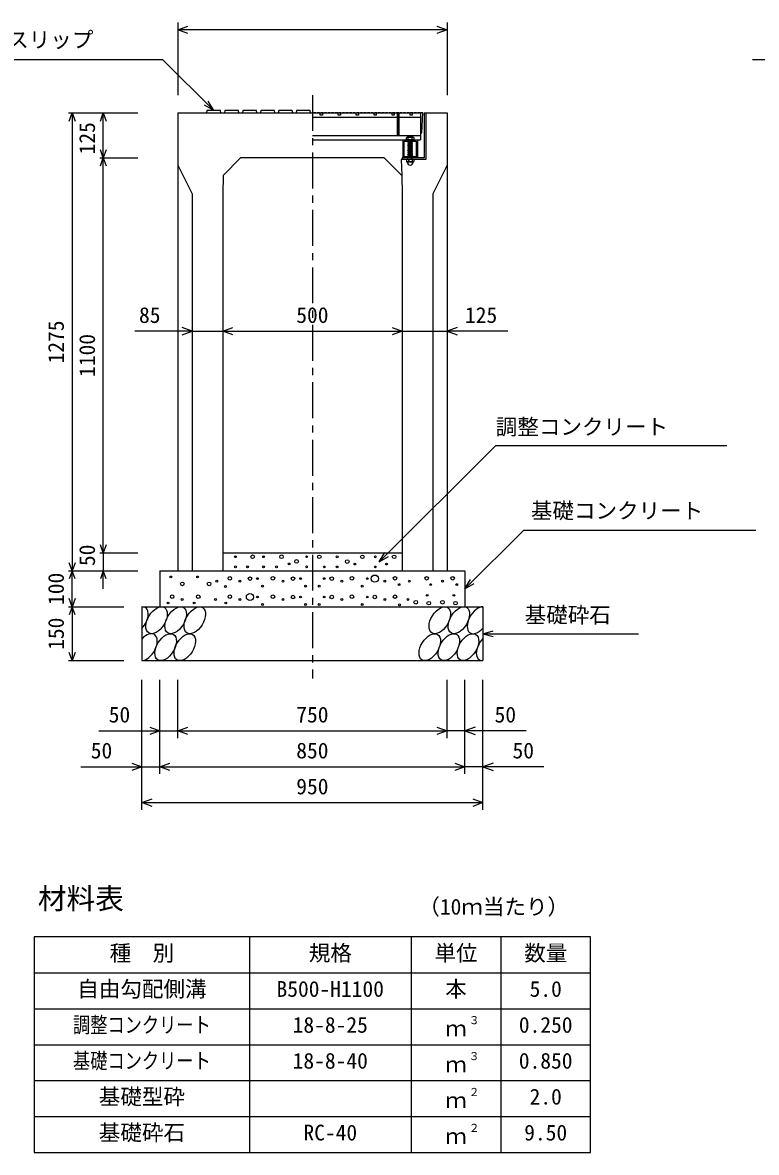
# Model space of a CAD drawing. Units: millimetres, scale not verified. Extents: x -16800 to 16800, y -5940 to 5940.
# Drawn here: x 993 to 3037, y -3121 to 25 of the extents above; entities that cross this region are included whole.
import ezdxf
from ezdxf.enums import TextEntityAlignment as Align

# ---------------------------------------------------------------- set-up
doc = ezdxf.new("R2010")
doc.units = ezdxf.units.MM
doc.header["$LTSCALE"] = 20
doc.linetypes.add('CHAIN1', pattern=[8, 5, -1, 1, -1])
doc.linetypes.add('DOTTED', pattern=[1.75, 0.25, -1.5])
for name, color, linetype, lineweight in [('0-0_DIM', 7, 'Continuous', 25), ('0-2_HATCH', 6, 'Continuous', 25), ('0-3_HYO', 3, 'Continuous', 25), ('0-4_HYO2', 4, 'Continuous', 25), ('0-5_OUTLINE', 3, 'Continuous', 25), ('0-6_TXT', 7, 'Continuous', 25)]:
    doc.layers.add(name, color=color, linetype=linetype, lineweight=lineweight)
doc.styles.add('ＭＳ ゴシック', font='')
doc.styles.get('ＭＳ ゴシック').set_extended_font_data('MS Gothic')

msp = doc.modelspace()

# ---------------------------------------------------------------- linework, layer by layer
at = {"layer": '0-0_DIM'}
for p, q in [((1425, 25.08), (1425, -176.66)), ((2175, 5.08), (1425, 5.08)), ((2175, 25.08), (2175, -176.66)), ((825.9, -77.95), (1382.79, -77.95)), ((1525, -220.16), (1382.79, -77.95)), ((3025.9, -77.95), (3582.79, -77.95)), ((1525, -220.16), (1499.02, -205.16)), ((1525, -220.16), (1510, -194.18)), ((1120.8, -226.66), (1314.13, -226.66)), ((1130.8, -226.66), (1130.8, -1501.66)), ((1217.46, -351.66), (1217.46, -226.66)), ((1207.46, -351.66), (1314.13, -351.66)), ((1217.46, -1451.66), (1217.46, -351.66)), ((1465, -834.49), (1304.99, -834.49)), ((1465, -834.49), (1550, -834.49)), ((1550, -834.49), (2050, -834.49)), ((2050, -834.49), (2175, -834.49)), ((2344.31, -834.49), (2175, -834.49)), ((2388.65, -1388.01), (2225, -1551.66)), ((2388.65, -1388.01), (3035.53, -1388.01)), ((1207.46, -1451.66), (1314.13, -1451.66)), ((1217.46, -1451.66), (1217.46, -1501.66)), ((1986.32, -1476.66), (2001.32, -1450.68)), ((1986.32, -1476.66), (2012.3, -1461.66)), ((1120.8, -1501.66), (1314.13, -1501.66)), ((1130.8, -1601.66), (1130.8, -1501.66)), ((1217.46, -1551.66), (1217.46, -1501.66)), ((2225, -1551.66), (2240, -1525.68)), ((2225, -1551.66), (2250.98, -1536.66)), ((1120.8, -1601.66), (1275, -1601.66)), ((1130.8, -1601.66), (1130.8, -1751.66)), ((2275, -1676.66), (2303.98, -1668.9)), ((2275, -1676.66), (2708.31, -1676.66)), ((2275, -1676.66), (2303.98, -1684.43)), ((1120.8, -1751.66), (1275, -1751.66)), ((1325, -2167.18), (1325, -1804.83)), ((1375, -2067.18), (1375, -1804.83)), ((1425, -1967.18), (1425, -1804.83)), ((2175, -1967.18), (2175, -1804.83)), ((2225, -2067.18), (2225, -1804.83)), ((2275, -2167.18), (2275, -1804.83)), ((1205, -1947.18), (1425, -1947.18)), ((1425, -1947.18), (2175, -1947.18)), ((2395, -1947.18), (2175, -1947.18)), ((1155, -2047.18), (1375, -2047.18)), ((1375, -2047.18), (2225, -2047.18)), ((2445, -2047.18), (2225, -2047.18)), ((1325, -2147.18), (2275, -2147.18))]:
    msp.add_line(p, q, dxfattribs=at)
at = {"layer": '0-0_DIM', "linetype": 'CHAIN1'}
msp.add_line((1800, -176.66), (1800, -1801.66), dxfattribs=at)
at = {"layer": '0-0_DIM'}
for points in [[(1453.23, -5.18), (1425.04, 5.08), (1453.23, 15.34)], [(2146.85, 15.34), (2175.04, 5.08), (2146.85, -5.18)], [(1122.59, -249.21), (1130.8, -226.66), (1139.01, -249.21)], [(1209.26, -249.21), (1217.46, -226.66), (1225.67, -249.21)], [(1225.67, -329.11), (1217.46, -351.66), (1209.26, -329.11)], [(1209.26, -374.21), (1217.46, -351.66), (1225.67, -374.21)], [(1436.81, -844.75), (1465, -834.49), (1436.81, -824.23)], [(1578.19, -844.75), (1550, -834.49), (1578.19, -824.23)], [(2021.81, -824.23), (2050, -834.49), (2021.81, -844.75)], [(2203.19, -824.23), (2175, -834.49), (2203.19, -844.75)], [(1986.32, -1476.66), (2310.78, -1152.2), (2954.34, -1152.2)], [(1225.67, -1429.11), (1217.46, -1451.66), (1209.26, -1429.11)], [(1139.01, -1479.11), (1130.8, -1501.66), (1122.59, -1479.11)], [(1139.01, -1524.21), (1130.8, -1501.66), (1122.59, -1524.21)], [(1225.67, -1524.21), (1217.46, -1501.66), (1209.26, -1524.21)], [(1139.01, -1579.11), (1130.8, -1601.66), (1122.59, -1579.11)], [(1139.01, -1624.21), (1130.8, -1601.66), (1122.59, -1624.21)], [(1139.01, -1729.11), (1130.8, -1751.66), (1122.59, -1729.11)], [(1346.81, -1936.91), (1375, -1947.18), (1346.81, -1957.44)], [(1453.19, -1957.44), (1425, -1947.18), (1453.19, -1936.91)], [(2146.81, -1936.91), (2175, -1947.18), (2146.81, -1957.44)], [(2253.19, -1936.91), (2225, -1947.18), (2253.19, -1957.44)], [(1296.81, -2036.91), (1325, -2047.18), (1296.81, -2057.44)], [(1403.19, -2057.44), (1375, -2047.18), (1403.19, -2036.91)], [(2196.81, -2036.91), (2225, -2047.18), (2196.81, -2057.44)], [(2303.19, -2036.91), (2275, -2047.18), (2303.19, -2057.44)], [(1353.19, -2157.44), (1325, -2147.18), (1353.19, -2136.91)], [(2246.81, -2136.91), (2275, -2147.18), (2246.81, -2157.44)]]:
    msp.add_lwpolyline(points, dxfattribs=at)
at = {"layer": '0-2_HATCH'}
for p, q in [((1545, -226.66), (1544, -220.16)), ((1595, -226.66), (1594, -220.16)), ((1645, -226.66), (1644, -220.16)), ((1695, -226.66), (1694, -220.16)), ((1745, -226.66), (1744, -220.16)), ((1795, -226.66), (1794, -220.16)), ((1800, -238.66), (2036, -238.66)), ((2036, -226.66), (2036, -289.66)), ((2040.5, -226.66), (2040.5, -289.66)), ((2040.5, -238.66), (2101.5, -238.66)), ((2101.5, -226.66), (2101.5, -301.66)), ((2111, -226.66), (2111, -351.66)), ((2115.5, -226.66), (2115.5, -356.16)), ((1800, -301.66), (2101.5, -301.66)), ((2052.5, -351.66), (2052.5, -301.66)), ((2052.5, -301.66), (2092.5, -301.66)), ((2055.7, -348.46), (2055.7, -304.86)), ((2055.7, -304.86), (2089.3, -304.86)), ((2064, -294.16), (2062, -295.66)), ((2062, -301.66), (2062, -295.66)), ((2083, -301.66), (2062, -301.66)), ((2062.33, -295.39), (2064, -294.16)), ((2081, -294.16), (2064, -294.16)), ((2066, -301.66), (2079, -301.66)), ((2066, -302.66), (2067, -301.66)), ((2067, -303.66), (2066, -302.66)), ((2066, -304.66), (2067, -303.66)), ((2067, -305.66), (2066, -304.66)), ((2066, -306.66), (2067, -305.66)), ((2079, -305.66), (2066, -306.66)), ((2067, -307.66), (2066, -306.66)), ((2066, -308.66), (2067, -307.66)), ((2079, -307.66), (2066, -308.66)), ((2067, -309.66), (2066, -308.66)), ((2066, -310.66), (2067, -309.66)), ((2079, -309.66), (2066, -310.66)), ((2067, -311.66), (2066, -310.66)), ((2066, -312.66), (2067, -311.66)), ((2079, -311.66), (2066, -312.66)), ((2067, -313.66), (2066, -312.66)), ((2079, -313.66), (2066, -314.66)), ((2066, -314.66), (2067, -313.66)), ((2067, -301.66), (2067, -295.66)), ((2078, -301.66), (2078, -295.66)), ((2078, -302.66), (2079, -301.66)), ((2079, -303.66), (2078, -302.66)), ((2078, -306.66), (2079, -305.66)), ((2079, -307.66), (2078, -306.66)), ((2078, -308.66), (2079, -307.66)), ((2079, -309.66), (2078, -308.66)), ((2078, -310.66), (2079, -309.66)), ((2079, -311.66), (2078, -310.66)), ((2078, -314.66), (2079, -313.66)), ((2082.67, -295.39), (2081, -294.16)), ((2083, -301.66), (2083, -295.66)), ((2089.3, -304.86), (2089.3, -348.46)), ((2092.5, -301.66), (2092.5, -351.66)), ((2079, -315.66), (2066, -316.66)), ((2067, -317.66), (2066, -316.66)), ((2079, -317.66), (2066, -318.66)), ((2066, -318.66), (2067, -317.66)), ((2067, -319.66), (2066, -318.66)), ((2079, -319.66), (2066, -320.66)), ((2066, -320.66), (2067, -319.66)), ((2067, -321.66), (2066, -320.66)), ((2079, -321.66), (2066, -322.66)), ((2066, -322.66), (2067, -321.66)), ((2067, -323.66), (2066, -322.66)), ((2079, -323.66), (2066, -324.66)), ((2066, -324.66), (2067, -323.66)), ((2067, -325.66), (2066, -324.66)), ((2079, -325.66), (2066, -326.66)), ((2066, -326.66), (2067, -325.66)), ((2067, -327.66), (2066, -326.66)), ((2079, -327.66), (2066, -328.66)), ((2066, -328.66), (2067, -327.66)), ((2067, -329.66), (2066, -328.66)), ((2079, -329.66), (2066, -330.66)), ((2066, -330.66), (2067, -329.66)), ((2067, -331.66), (2066, -330.66)), ((2079, -331.66), (2066, -332.66)), ((2066, -332.66), (2067, -331.66)), ((2067, -333.66), (2066, -332.66)), ((2079, -333.66), (2066, -334.66)), ((2066, -334.66), (2067, -333.66)), ((2067, -335.66), (2066, -334.66)), ((2079, -335.66), (2066, -336.66)), ((2066, -336.66), (2067, -335.66)), ((2067, -337.66), (2066, -336.66)), ((2079, -337.66), (2066, -338.66)), ((2066, -338.66), (2067, -337.66)), ((2067, -339.66), (2066, -338.66)), ((2079, -339.66), (2066, -340.66)), ((2066, -340.66), (2067, -339.66)), ((2067, -341.66), (2066, -340.66)), ((2079, -341.66), (2066, -342.66)), ((2066, -342.66), (2067, -341.66)), ((2067, -343.66), (2066, -342.66)), ((2079, -343.66), (2066, -344.66)), ((2066, -344.66), (2067, -343.66)), ((2067, -345.66), (2066, -344.66)), ((2079, -345.66), (2066, -346.66)), ((2066, -346.66), (2067, -345.66)), ((2079, -315.66), (2078, -314.66)), ((2078, -316.66), (2079, -315.66)), ((2079, -317.66), (2078, -316.66)), ((2078, -318.66), (2079, -317.66)), ((2078, -318.66), (2079, -319.66)), ((2078, -320.66), (2079, -319.66)), ((2078, -320.66), (2079, -321.66)), ((2078, -322.66), (2079, -321.66)), ((2078, -322.66), (2079, -323.66)), ((2078, -324.66), (2079, -323.66)), ((2078, -324.66), (2079, -325.66)), ((2078, -326.66), (2079, -325.66)), ((2078, -326.66), (2079, -327.66)), ((2078, -328.66), (2079, -327.66)), ((2078, -328.66), (2079, -329.66)), ((2078, -330.66), (2079, -329.66)), ((2078, -330.66), (2079, -331.66)), ((2078, -332.66), (2079, -331.66)), ((2078, -332.66), (2079, -333.66)), ((2078, -334.66), (2079, -333.66)), ((2078, -334.66), (2079, -335.66)), ((2078, -336.66), (2079, -335.66)), ((2078, -336.66), (2079, -337.66)), ((2078, -338.66), (2079, -337.66)), ((2078, -338.66), (2079, -339.66)), ((2078, -340.66), (2079, -339.66)), ((2078, -340.66), (2079, -341.66)), ((2078, -342.66), (2079, -341.66)), ((2078, -342.66), (2079, -343.66)), ((2078, -344.66), (2079, -343.66)), ((2078, -344.66), (2079, -345.66)), ((2078, -346.66), (2079, -345.66)), ((2049.87, -351.66), (2049.87, -356.16)), ((2111, -351.66), (2049.87, -351.66)), ((2092.5, -351.66), (2052.5, -351.66)), ((2089.3, -348.46), (2055.7, -348.46)), ((2063.16, -356.16), (2062.29, -356.81)), ((2062.29, -356.81), (2062.29, -361.99)), ((2063.99, -362.96), (2062.29, -361.99)), ((2081.84, -356.16), (2063.16, -356.16)), ((2063.99, -363.29), (2063.99, -362.96)), ((2081.01, -362.96), (2063.99, -362.96)), ((2081.01, -363.29), (2063.99, -363.29)), ((2067, -347.66), (2066, -346.66)), ((2079.01, -347.66), (2066.01, -348.66)), ((2066.01, -348.66), (2067.01, -347.66)), ((2067.01, -349.66), (2066.01, -348.66)), ((2066.01, -350.67), (2067.01, -349.67)), ((2067.01, -351.67), (2066.01, -350.67)), ((2066.01, -352.67), (2067.01, -351.67)), ((2067.01, -353.67), (2066.01, -352.67)), ((2066.01, -354.67), (2067.01, -353.67)), ((2067.01, -355.67), (2066.01, -354.67)), ((2066.53, -356.16), (2067.01, -355.67)), ((2067.4, -356.81), (2067.4, -361.99)), ((2077.6, -356.81), (2077.6, -361.99)), ((2078, -346.66), (2079.01, -347.66)), ((2078.01, -348.66), (2079.01, -347.66)), ((2078.01, -348.66), (2079.01, -349.67)), ((2078.01, -350.67), (2079.01, -349.67)), ((2078.01, -350.67), (2079.01, -351.67)), ((2078.01, -352.67), (2079.01, -351.67)), ((2078.01, -352.67), (2079.01, -353.67)), ((2078.01, -354.67), (2079.01, -353.67)), ((2078.01, -354.67), (2079.02, -355.67)), ((2078.53, -356.16), (2079.01, -355.67)), ((2081.01, -362.96), (2082.71, -361.99)), ((2081.01, -363.29), (2081.01, -362.96)), ((2081.84, -356.16), (2082.71, -356.81)), ((2082.71, -356.81), (2082.71, -361.99))]:
    msp.add_line(p, q, dxfattribs=at)
at = {"layer": '0-2_HATCH', "linetype": 'DOTTED'}
for p, q in [((2079, -301.66), (2066, -302.66)), ((2079, -303.66), (2066, -304.66)), ((2079.01, -349.67), (2066.01, -350.67)), ((2079.01, -351.67), (2066.01, -352.67)), ((2079.01, -353.67), (2066.01, -354.67)), ((2066.53, -356.16), (2078.53, -356.16)), ((2079.01, -355.67), (2072.67, -356.16))]:
    msp.add_line(p, q, dxfattribs=at)
at = {"layer": '0-2_HATCH'}
for points in [[(1544, -220.16), (1506, -220.16), (1505, -226.66)], [(1594, -220.16), (1556, -220.16), (1555, -226.66)], [(1644, -220.16), (1606, -220.16), (1605, -226.66)], [(1694, -220.16), (1656, -220.16), (1655, -226.66)], [(1744, -220.16), (1706, -220.16), (1705, -226.66)], [(1794, -220.16), (1756, -220.16), (1755, -226.66)], [(1800, -226.66), (2036, -226.66), (2040.5, -226.66), (2101.5, -226.66)], [(1809.5, -226.66), (1809.5, -225.96), (1803.5, -225.96), (1803.5, -226.66)], [(1819.5, -226.66), (1819.5, -225.96), (1813.5, -225.96), (1813.5, -226.66)], [(1829.5, -226.66), (1829.5, -225.96), (1823.5, -225.96), (1823.5, -226.66)], [(1839.5, -226.66), (1839.5, -225.96), (1833.5, -225.96), (1833.5, -226.66)], [(1849.5, -226.66), (1849.5, -225.96), (1843.5, -225.96), (1843.5, -226.66)], [(1859.5, -226.66), (1859.5, -225.96), (1853.5, -225.96), (1853.5, -226.66)], [(1869.5, -226.66), (1869.5, -225.96), (1863.5, -225.96), (1863.5, -226.66)], [(1879.5, -226.66), (1879.5, -225.96), (1873.5, -225.96), (1873.5, -226.66)], [(1889.5, -226.66), (1889.5, -225.96), (1883.5, -225.96), (1883.5, -226.66)], [(1899.5, -226.66), (1899.5, -225.96), (1893.5, -225.96), (1893.5, -226.66)], [(1909.5, -226.66), (1909.5, -225.96), (1903.5, -225.96), (1903.5, -226.66)], [(1919.5, -226.66), (1919.5, -225.96), (1913.5, -225.96), (1913.5, -226.66)], [(1929.5, -226.66), (1929.5, -225.96), (1923.5, -225.96), (1923.5, -226.66)], [(1939.5, -226.66), (1939.5, -225.96), (1933.5, -225.96), (1933.5, -226.66)], [(1949.5, -226.66), (1949.5, -225.96), (1943.5, -225.96), (1943.5, -226.66)], [(1959.5, -226.66), (1959.5, -225.96), (1953.5, -225.96), (1953.5, -226.66)], [(1969.5, -226.66), (1969.5, -225.96), (1963.5, -225.96), (1963.5, -226.66)], [(1979.5, -226.66), (1979.5, -225.96), (1973.5, -225.96), (1973.5, -226.66)], [(1989.5, -226.66), (1989.5, -225.96), (1983.5, -225.96), (1983.5, -226.66)], [(1999.5, -226.66), (1999.5, -225.96), (1993.5, -225.96), (1993.5, -226.66)], [(2009.5, -226.66), (2009.5, -225.96), (2003.5, -225.96), (2003.5, -226.66)], [(2019.5, -226.66), (2019.5, -225.96), (2013.5, -225.96), (2013.5, -226.66)], [(2029.5, -226.66), (2029.5, -225.96), (2023.5, -225.96), (2023.5, -226.66)], [(2039.5, -226.66), (2039.5, -225.96), (2033.5, -225.96), (2033.5, -226.66)], [(2049.5, -226.66), (2049.5, -225.96), (2043.5, -225.96), (2043.5, -226.66)], [(2059.5, -226.66), (2059.5, -225.96), (2053.5, -225.96), (2053.5, -226.66)], [(2069.5, -226.66), (2069.5, -225.96), (2063.5, -225.96), (2063.5, -226.66)], [(2079.5, -226.66), (2079.5, -225.96), (2073.5, -225.96), (2073.5, -226.66)], [(2089.5, -226.66), (2089.5, -225.96), (2083.5, -225.96), (2083.5, -226.66)], [(2099.5, -226.66), (2099.5, -225.96), (2093.5, -225.96), (2093.5, -226.66)], [(1800, -289.66), (2036, -289.66), (2040.5, -289.66), (2101.5, -289.66)], [(2079, -305.66), (2078, -304.66), (2079, -303.66)], [(2079, -313.66), (2078, -312.66), (2079, -311.66)], [(2066, -316.66), (2067, -315.66), (2066, -314.66)], [(2115.5, -356.16), (2047.61, -356.16), (2048.72, -400.38)]]:
    msp.add_lwpolyline(points, dxfattribs=at)
for points in [[(1822, -226.66), (1828, -226.66), (1828, -232.66), (1822, -232.66)], [(1872, -226.66), (1878, -226.66), (1878, -232.66), (1872, -232.66)], [(1922, -226.66), (1928, -226.66), (1928, -232.66), (1922, -232.66)], [(1972, -226.66), (1978, -226.66), (1978, -232.66), (1972, -232.66)], [(2022, -226.66), (2028, -226.66), (2028, -232.66), (2022, -232.66)], [(2036, -226.66), (2036, -289.66), (2040.5, -289.66), (2040.5, -226.66)], [(2072, -226.66), (2078, -226.66), (2078, -232.66), (2072, -232.66)], [(2107.5, -226.66), (2101.5, -226.66), (2101.5, -281.66), (2104.5, -281.66)]]:
    msp.add_lwpolyline(points, close=True, dxfattribs=at)
for centre, radius in [((1585.79, -1462.35), 2.5), ((1633.52, -1462.35), 5), ((1663.97, -1462.35), 2.5), ((1713.88, -1462.35), 5), ((1755.93, -1475.48), 5), ((1783.97, -1462.35), 2.5), ((1819.13, -1462.63), 5), ((1869.04, -1462.63), 2.5), ((1897.08, -1475.76), 5), ((1939.13, -1462.63), 5), ((1975.36, -1462.63), 2.5), ((2027.57, -1462.63), 5), ((1585.79, -1490.36), 2.5), ((1619.5, -1490.36), 2.5), ((1663.97, -1490.36), 2.5), ((1699.86, -1490.36), 2.5), ((1734.9, -1482.48), 2.5), ((1783.97, -1490.36), 2.5), ((1833.15, -1490.65), 2.5), ((1869.04, -1490.65), 2.5), ((1918.11, -1482.77), 2.5), ((1975.36, -1490.65), 2.5), ((2006.54, -1482.77), 2.5), ((1405.74, -1518.65), 2.5), ((1437.78, -1537.92), 5), ((1480.08, -1518.65), 2.5), ((1512.12, -1537.92), 5), ((1533.69, -1530.3), 2.5), ((1569.97, -1522.42), 5), ((1598.01, -1530.3), 2.5), ((1626.04, -1523.29), 5), ((1647.07, -1523.29), 2.5), ((1689.97, -1522.42), 5), ((1718.01, -1530.3), 2.5), ((1746.04, -1523.29), 5), ((1767.07, -1523.29), 2.5), ((1832.93, -1523.29), 2.5), ((1853.96, -1523.29), 5), ((1881.99, -1530.3), 2.5), ((1910.03, -1522.42), 5), ((1952.93, -1523.29), 2.5), ((1973.96, -1523.29), 10), ((2001.99, -1530.3), 2.5), ((2030.03, -1522.42), 5), ((2041.37, -1539.99), 2.5), ((2069.94, -1530.3), 2.5), ((2118.12, -1522.42), 5), ((2129.46, -1539.99), 2.5), ((2162.73, -1530.3), 2.5), ((2190.77, -1522.42), 5), ((2202.11, -1539.99), 2.5), ((1409.23, -1573.61), 5), ((1481.88, -1573.61), 5), ((1557.55, -1545.22), 2.5), ((1569.97, -1573.61), 5), ((1626.04, -1574.48), 10), ((1647.07, -1574.48), 2.5), ((1661.09, -1544.31), 2.5), ((1689.97, -1573.61), 5), ((1746.04, -1574.48), 5), ((1767.07, -1574.48), 2.5), ((1781.09, -1544.31), 2.5), ((1818.91, -1544.31), 2.5), ((1832.93, -1574.48), 2.5), ((1853.96, -1574.48), 5), ((1910.03, -1573.61), 5), ((1938.91, -1544.31), 2.5), ((1952.93, -1574.48), 2.5), ((1973.96, -1574.48), 5), ((2030.03, -1573.61), 5), ((2119.92, -1569.84), 2.5), ((2194.26, -1569.84), 2.5), ((1397.89, -1591.18), 2.5), ((1437.27, -1581.49), 2.5), ((1470.54, -1591.18), 2.5), ((1530.06, -1581.49), 2.5), ((1558.63, -1591.18), 2.5), ((1598.01, -1581.49), 2.5), ((1661.09, -1595.49), 2.5), ((1718.01, -1581.49), 2.5), ((1781.09, -1595.49), 2.5), ((1818.91, -1595.49), 2.5), ((1881.99, -1581.49), 2.5), ((1938.91, -1595.49), 2.5), ((2001.99, -1581.49), 2.5), ((2042.45, -1596.4), 2.5), ((2066.31, -1581.49), 2.5), ((2087.88, -1589.11), 5), ((2124.15, -1591.71), 5), ((2162.22, -1589.11), 5), ((2198.49, -1591.71), 5)]:
    msp.add_circle(centre, radius, dxfattribs=at)
for centre, radius, start, end in [((2064.5, -298.29), 3.62, 46.39563, 133.60437), ((2072.5, -310.29), 15.62, 69.39075, 110.60925), ((2080.5, -298.29), 3.62, 46.39563, 133.60437), ((2064.85, -361.51), 5.35, 61.49832, 118.50684), ((2064.85, -357.29), 5.35, 241.49843, 298.50089), ((2072.5, -363.29), 8.19, 180, 359.99995), ((2072.5, -376.58), 20.42, 75.52621, 104.47362), ((2072.5, -342.22), 20.42, 255.52638, 284.47374), ((2080.15, -361.51), 5.35, 61.49231, 118.50169), ((2080.15, -357.29), 5.35, 241.49989, 298.5)]:
    msp.add_arc(centre, radius, start, end, dxfattribs=at)
for centre, start_param, end_param in [((1312.64, -1639.18), 4.385593, 6.6745444), ((2261.14, -1639.18), 0.3357715, 4.4411806), ((1337.96, -1714.17), 3.5111464, 7.548991), ((2286.46, -1714.17), 1.2110787, 3.5658734)]:
    msp.add_ellipse(centre, major_axis=(21.81, 35.31), ratio=0.5792, start_param=start_param, end_param=end_param, dxfattribs=at)
for centre in [(1365.84, -1639.18), (1419.05, -1639.18), (1472.26, -1639.18), (2154.72, -1639.18), (2207.93, -1639.18), (1391.16, -1714.17), (1444.37, -1714.17), (2126.84, -1714.17), (2180.04, -1714.17), (2233.25, -1714.17)]:
    msp.add_ellipse(centre, major_axis=(21.81, 35.31), ratio=0.5792, dxfattribs=at)
at = {"layer": '0-3_HYO'}
for p, q in [((1625, -2521.12), (1625, -3121.12)), ((2075, -2521.12), (2075, -3121.12)), ((2325, -2521.12), (2325, -3121.12)), ((1025, -2621.12), (2575, -2621.12))]:
    msp.add_line(p, q, dxfattribs=at)
msp.add_lwpolyline([(1025, -3121.12), (2575, -3121.12), (2575, -2521.12), (1025, -2521.12)], close=True, dxfattribs=at)
at = {"layer": '0-4_HYO2'}
for p, q in [((1025, -2721.12), (2575, -2721.12)), ((1025, -2821.12), (2575, -2821.12)), ((1025, -2921.12), (2575, -2921.12)), ((1025, -3021.12), (2575, -3021.12))]:
    msp.add_line(p, q, dxfattribs=at)
at = {"layer": '0-5_OUTLINE'}
for p, q in [((1425, -226.66), (1800, -226.66)), ((1425, -226.66), (1425, -1501.66)), ((2111, -226.66), (2175, -226.66)), ((2175, -226.66), (2175, -1501.66)), ((1425, -371.66), (1465, -451.66)), ((2000, -351.66), (2048.72, -400.38)), ((2175, -371.66), (2135, -451.66)), ((1551.28, -400.38), (1550, -451.66)), ((2048.72, -400.38), (2050, -451.66)), ((1465, -451.66), (1465, -1501.66)), ((1550, -451.66), (1550, -1501.66)), ((2050, -451.66), (2050, -1501.66)), ((2135, -451.66), (2135, -1501.66)), ((1550, -1451.66), (2050, -1451.66)), ((1375, -1501.66), (1375, -1601.66)), ((1375, -1501.66), (2225, -1501.66)), ((1425, -1501.66), (1550, -1501.66)), ((2050, -1501.66), (2175, -1501.66)), ((2225, -1501.66), (2225, -1601.66)), ((1325, -1601.66), (1325, -1751.66)), ((1325, -1601.66), (2275, -1601.66)), ((2275, -1601.66), (2275, -1751.66)), ((1325, -1751.66), (2275, -1751.66))]:
    msp.add_line(p, q, dxfattribs=at)
msp.add_lwpolyline([(2000, -351.66), (1600, -351.66), (1551.28, -400.38)], dxfattribs=at)

# ---------------------------------------------------------------- texts
at = {"layer": '0-0_DIM', "style": 'ＭＳ ゴシック'}
for s, p in [('ノンスリップ', (829.75, -57.77)), ('85', (1316.97, -824.49)), ('500', (1755, -824.49)), ('125', (2225.01, -824.49)), ('調整コンクリート', (2310.78, -1135.77)), ('基礎コンクリート', (2408.65, -1369.27)), ('基礎砕石', (2391.32, -1659.49)), ('50', (1232.56, -1937.18)), ('750', (1755, -1937.18)), ('50', (2307.44, -1937.18)), ('50', (1182.56, -2037.18)), ('850', (1755, -2037.18)), ('50', (2357.44, -2037.18)), ('950', (1755, -2137.18))]:
    msp.add_text(s, height=43.99, dxfattribs=at).set_placement(p, align=Align.BOTTOM_LEFT)
for s, p in [('125', (1207.46, -341.91)), ('1275', (1120.8, -924.16)), ('1100', (1207.46, -961.66)), ('50', (1207.46, -1488.33)), ('100', (1120.8, -1596.66)), ('150', (1120.8, -1721.66))]:
    msp.add_text(s, height=43.99, rotation=90, dxfattribs=at).set_placement(p, align=Align.BOTTOM_LEFT)
at = {"layer": '0-6_TXT', "style": 'ＭＳ ゴシック'}
for s, height, p in [('材料表', 58.65, (1035, -2461.12)), ('（10ｍ当たり）', 43.99, (2095, -2472.12)), ('種\u3000別', 43.99, (1235, -2601.12)), ('規格', 43.99, (1790, -2601.12)), ('単位', 43.99, (2140, -2601.12)), ('数量', 43.99, (2390, -2601.12)), ('自由勾配側溝', 43.99, (1145, -2701.12)), ('本', 43.99, (2170, -2701.12)), ('B500-H1100', 43.99, (1700, -2701.12)), ('5.0', 43.99, (2405, -2701.12)), ('18-8-25', 43.99, (1745, -2801.12)), ('ｍ', 43.99, (2170, -2811.12)), ('３', 21.99, (2235.54, -2770.75)), ('0.250', 43.99, (2375, -2801.12)), ('18-8-40', 43.99, (1745, -2901.12)), ('３', 21.99, (2235.54, -2870.75)), ('0.850', 43.99, (2375, -2901.12)), ('ｍ', 43.99, (2170, -2911.12)), ('基礎型砕', 43.99, (1205, -3001.12)), ('２', 21.99, (2235.54, -2970.75)), ('2.0', 43.99, (2405, -3001.12)), ('ｍ', 43.99, (2170, -3011.12)), ('基礎砕石', 43.99, (1205, -3101.12)), ('RC-40', 43.99, (1775, -3101.12)), ('２', 21.99, (2235.54, -3070.75)), ('9.50', 43.99, (2390, -3101.12)), ('ｍ', 43.99, (2170, -3111.12))]:
    msp.add_text(s, height=height, dxfattribs=at).set_placement(p, align=Align.BOTTOM_LEFT)
at = {"layer": '0-6_TXT', "style": 'ＭＳ ゴシック', "width": 0.8}
for s, p in [('調整コンクリート', (1133, -2801.12)), ('基礎コンクリート', (1133, -2901.12))]:
    msp.add_text(s, height=43.99, dxfattribs=at).set_placement(p, align=Align.BOTTOM_LEFT)

doc.saveas('drawing.dxf')
